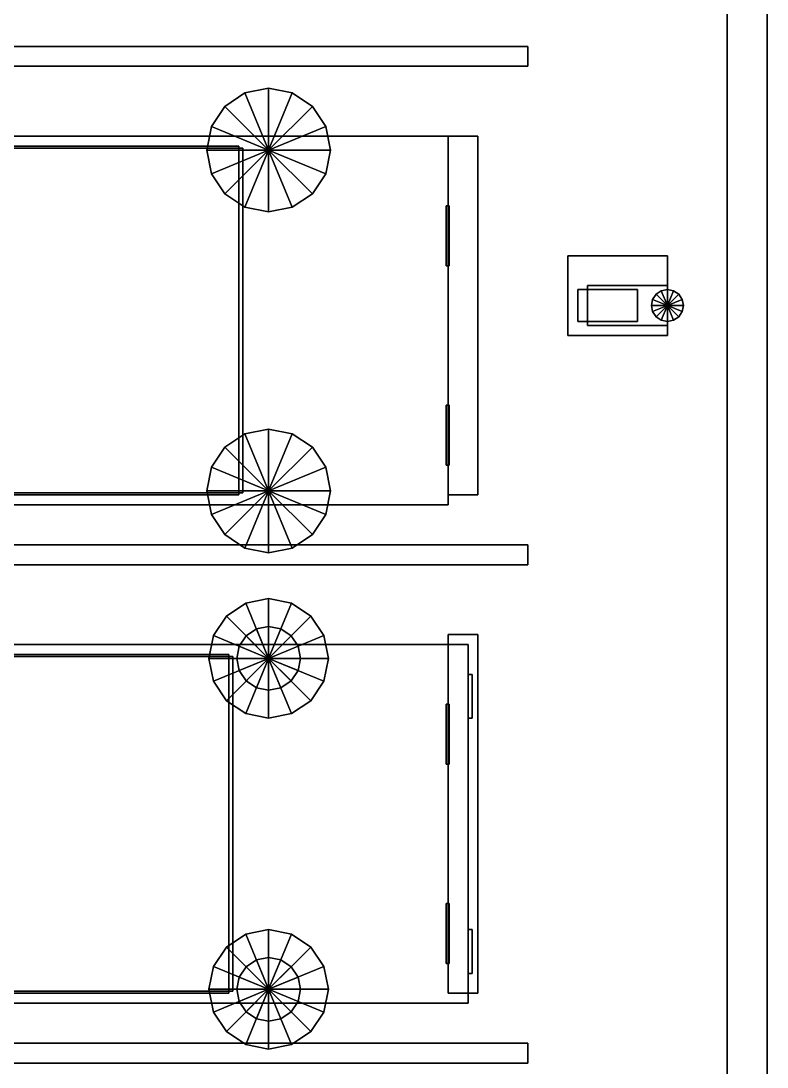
# Model space of a CAD drawing. Header units: millimetres. Extents: x -8000 to 18500, y -500 to 32500.
# Drawn here: x 9258 to 13000, y 13680 to 18928 of the extents above; entities that cross this region are included whole.
import ezdxf

# ---------------------------------------------------------------- set-up
doc = ezdxf.new("R2010")
doc.units = ezdxf.units.MM
for name, color, linetype in [('3D-LIGHTS', 7, 'Continuous'), ('3D-SITE', 7, 'Continuous'), ('3D-VEHICLES', 7, 'Continuous')]:
    doc.layers.add(name, color=color, linetype=linetype)

msp = doc.modelspace()

# ---------------------------------------------------------------- linework, layer by layer
at = {"layer": '3D-LIGHTS', "color": 7}
for points in [[(12050, 17420, 5650), (12050, 17580, 5650), (12350, 17580, 5650), (12350, 17420, 5650)], [(12050, 17580, 5650), (12050, 17580, 5690), (12350, 17580, 5690), (12350, 17580, 5650)], [(12050, 17420, 5650), (12050, 17420, 5690), (12050, 17580, 5690), (12050, 17580, 5650)], [(12050, 17420, 5690), (12350, 17420, 5690), (12350, 17580, 5690), (12050, 17580, 5690)], [(12350, 17420, 5650), (12350, 17580, 5650), (12350, 17580, 5690), (12350, 17420, 5690)], [(12050, 17420, 5650), (12350, 17420, 5650), (12350, 17420, 5690), (12050, 17420, 5690)]]:
    msp.add_3dface(points, dxfattribs=at)
at = {"layer": '3D-SITE', "color": 7}
for points in [[(-3000, 9900, -30), (-3000, 25500, -30), (13000, 25500, -30), (13000, 9900, -30)], [(-3000, 9900), (13000, 9900), (13000, 25500), (-3000, 25500)], [(12800, 9900), (12800, 25500), (13000, 25500), (13000, 9900)], [(12800, 9900), (12800, 9900, 160), (12800, 25500, 160), (12800, 25500)], [(12800, 9900, 160), (13000, 9900, 160), (13000, 25500, 160), (12800, 25500, 160)], [(13000, 9900, -30), (13000, 25500, -30), (13000, 25500), (13000, 9900)], [(13000, 9900), (13000, 25500), (13000, 25500, 160), (13000, 9900, 160)], [(6800, 18700, 2), (6800, 18800, 2), (11800, 18800, 2), (11800, 18700, 2)], [(6800, 18800, 2), (6800, 18800, 10), (11800, 18800, 10), (11800, 18800, 2)], [(6800, 18700, 10), (11800, 18700, 10), (11800, 18800, 10), (6800, 18800, 10)], [(11800, 18700, 2), (11800, 18800, 2), (11800, 18800, 10), (11800, 18700, 10)], [(6800, 18700, 2), (11800, 18700, 2), (11800, 18700, 10), (6800, 18700, 10)], [(11400, 16550), (11400, 18350), (11550, 18350), (11550, 16550)], [(11400, 18350), (11400, 18350, 100), (11550, 18350, 100), (11550, 18350)], [(11400, 16550), (11400, 16550, 100), (11400, 18350, 100), (11400, 18350)], [(11400, 16550, 100), (11550, 16550, 100), (11550, 18350, 100), (11400, 18350, 100)], [(11550, 16550), (11550, 18350), (11550, 18350, 100), (11550, 16550, 100)], [(11390, 17700, 40), (11390, 18000, 40), (11405, 18000, 40), (11405, 17700, 40)], [(11390, 18000, 40), (11390, 18000, 80), (11405, 18000, 80), (11405, 18000, 40)], [(11390, 17700, 40), (11390, 17700, 80), (11390, 18000, 80), (11390, 18000, 40)], [(11390, 17700, 80), (11405, 17700, 80), (11405, 18000, 80), (11390, 18000, 80)], [(11405, 17700, 40), (11405, 18000, 40), (11405, 18000, 80), (11405, 17700, 80)], [(12000, 17350, 5800), (12000, 17750, 5800), (12500, 17750, 5800), (12500, 17350, 5800)], [(12000, 17750, 5800), (12000, 17750, 5820), (12500, 17750, 5820), (12500, 17750, 5800)], [(12000, 17350, 5800), (12000, 17350, 5820), (12000, 17750, 5820), (12000, 17750, 5800)], [(12000, 17350, 5820), (12500, 17350, 5820), (12500, 17750, 5820), (12000, 17750, 5820)], [(12500, 17350, 5800), (12500, 17750, 5800), (12500, 17750, 5820), (12500, 17350, 5820)], [(11390, 17700, 40), (11405, 17700, 40), (11405, 17700, 80), (11390, 17700, 80)], [(12100, 17400, 5700), (12100, 17600, 5700), (12500, 17600, 5700), (12500, 17400, 5700)], [(12100, 17600, 5700), (12100, 17600, 5780), (12500, 17600, 5780), (12500, 17600, 5700)], [(12100, 17400, 5700), (12100, 17400, 5780), (12100, 17600, 5780), (12100, 17600, 5700)], [(12100, 17400, 5780), (12500, 17400, 5780), (12500, 17600, 5780), (12100, 17600, 5780)], [(12500, 17580), (12469.4, 17573.9), (12469.4, 17573.9, 5800), (12500, 17580, 5800)], [(12500, 17500, 5800), (12500, 17580, 5800), (12469.4, 17573.9, 5800), (12500, 17500, 5800)], [(12500, 17500), (12469.4, 17573.9), (12500, 17580), (12500, 17500)], [(12500, 17400, 5700), (12500, 17600, 5700), (12500, 17600, 5780), (12500, 17400, 5780)], [(12530.6, 17573.9), (12500, 17580), (12500, 17580, 5800), (12530.6, 17573.9, 5800)], [(12500, 17500, 5800), (12530.6, 17573.9, 5800), (12500, 17580, 5800), (12500, 17500, 5800)], [(12500, 17500), (12500, 17580), (12530.6, 17573.9), (12500, 17500)], [(12426.1, 17530.6), (12420, 17500), (12420, 17500, 5800), (12426.1, 17530.6, 5800)], [(12500, 17500, 5800), (12426.1, 17530.6, 5800), (12420, 17500, 5800), (12500, 17500, 5800)], [(12500, 17500), (12420, 17500), (12426.1, 17530.6), (12500, 17500)], [(12443.4, 17556.6), (12426.1, 17530.6), (12426.1, 17530.6, 5800), (12443.4, 17556.6, 5800)], [(12500, 17500, 5800), (12443.4, 17556.6, 5800), (12426.1, 17530.6, 5800), (12500, 17500, 5800)], [(12500, 17500), (12426.1, 17530.6), (12443.4, 17556.6), (12500, 17500)], [(12469.4, 17573.9), (12443.4, 17556.6), (12443.4, 17556.6, 5800), (12469.4, 17573.9, 5800)], [(12500, 17500, 5800), (12469.4, 17573.9, 5800), (12443.4, 17556.6, 5800), (12500, 17500, 5800)], [(12500, 17500), (12443.4, 17556.6), (12469.4, 17573.9), (12500, 17500)], [(12500, 17500, 5800), (12556.6, 17556.6, 5800), (12530.6, 17573.9, 5800), (12500, 17500, 5800)], [(12500, 17500), (12530.6, 17573.9), (12556.6, 17556.6), (12500, 17500)], [(12500, 17500, 5800), (12573.9, 17530.6, 5800), (12556.6, 17556.6, 5800), (12500, 17500, 5800)], [(12500, 17500), (12556.6, 17556.6), (12573.9, 17530.6), (12500, 17500)], [(12500, 17500, 5800), (12580, 17500, 5800), (12573.9, 17530.6, 5800), (12500, 17500, 5800)], [(12500, 17500), (12573.9, 17530.6), (12580, 17500), (12500, 17500)], [(12556.6, 17556.6), (12530.6, 17573.9), (12530.6, 17573.9, 5800), (12556.6, 17556.6, 5800)], [(12573.9, 17530.6), (12556.6, 17556.6), (12556.6, 17556.6, 5800), (12573.9, 17530.6, 5800)], [(12580, 17500), (12573.9, 17530.6), (12573.9, 17530.6, 5800), (12580, 17500, 5800)], [(12420, 17500), (12426.1, 17469.4), (12426.1, 17469.4, 5800), (12420, 17500, 5800)], [(12500, 17500, 5800), (12420, 17500, 5800), (12426.1, 17469.4, 5800), (12500, 17500, 5800)], [(12500, 17500), (12426.1, 17469.4), (12420, 17500), (12500, 17500)], [(12500, 17500, 5800), (12426.1, 17469.4, 5800), (12443.4, 17443.4, 5800), (12500, 17500, 5800)], [(12500, 17500), (12443.4, 17443.4), (12426.1, 17469.4), (12500, 17500)], [(12500, 17500, 5800), (12443.4, 17443.4, 5800), (12469.4, 17426.1, 5800), (12500, 17500, 5800)], [(12500, 17500), (12469.4, 17426.1), (12443.4, 17443.4), (12500, 17500)], [(12500, 17500, 5800), (12469.4, 17426.1, 5800), (12500, 17420, 5800), (12500, 17500, 5800)], [(12500, 17500), (12500, 17420), (12469.4, 17426.1), (12500, 17500)], [(12500, 17500, 5800), (12500, 17420, 5800), (12530.6, 17426.1, 5800), (12500, 17500, 5800)], [(12500, 17500), (12530.6, 17426.1), (12500, 17420), (12500, 17500)], [(12500, 17500, 5800), (12530.6, 17426.1, 5800), (12556.6, 17443.4, 5800), (12500, 17500, 5800)], [(12500, 17500), (12556.6, 17443.4), (12530.6, 17426.1), (12500, 17500)], [(12500, 17500, 5800), (12556.6, 17443.4, 5800), (12573.9, 17469.4, 5800), (12500, 17500, 5800)], [(12500, 17500), (12573.9, 17469.4), (12556.6, 17443.4), (12500, 17500)], [(12500, 17500, 5800), (12573.9, 17469.4, 5800), (12580, 17500, 5800), (12500, 17500, 5800)], [(12500, 17500), (12580, 17500), (12573.9, 17469.4), (12500, 17500)], [(12573.9, 17469.4), (12580, 17500), (12580, 17500, 5800), (12573.9, 17469.4, 5800)], [(12426.1, 17469.4), (12443.4, 17443.4), (12443.4, 17443.4, 5800), (12426.1, 17469.4, 5800)], [(12443.4, 17443.4), (12469.4, 17426.1), (12469.4, 17426.1, 5800), (12443.4, 17443.4, 5800)], [(12469.4, 17426.1), (12500, 17420), (12500, 17420, 5800), (12469.4, 17426.1, 5800)], [(12500, 17420), (12530.6, 17426.1), (12530.6, 17426.1, 5800), (12500, 17420, 5800)], [(12530.6, 17426.1), (12556.6, 17443.4), (12556.6, 17443.4, 5800), (12530.6, 17426.1, 5800)], [(12556.6, 17443.4), (12573.9, 17469.4), (12573.9, 17469.4, 5800), (12556.6, 17443.4, 5800)], [(12100, 17400, 5700), (12500, 17400, 5700), (12500, 17400, 5780), (12100, 17400, 5780)], [(12000, 17350, 5800), (12500, 17350, 5800), (12500, 17350, 5820), (12000, 17350, 5820)], [(11390, 16700, 40), (11390, 17000, 40), (11405, 17000, 40), (11405, 16700, 40)], [(11390, 17000, 40), (11390, 17000, 80), (11405, 17000, 80), (11405, 17000, 40)], [(11390, 16700, 40), (11390, 16700, 80), (11390, 17000, 80), (11390, 17000, 40)], [(11390, 16700, 80), (11405, 16700, 80), (11405, 17000, 80), (11390, 17000, 80)], [(11405, 16700, 40), (11405, 17000, 40), (11405, 17000, 80), (11405, 16700, 80)], [(11390, 16700, 40), (11405, 16700, 40), (11405, 16700, 80), (11390, 16700, 80)], [(11400, 16550), (11550, 16550), (11550, 16550, 100), (11400, 16550, 100)], [(6800, 16200, 2), (6800, 16300, 2), (11800, 16300, 2), (11800, 16200, 2)], [(6800, 16300, 2), (6800, 16300, 10), (11800, 16300, 10), (11800, 16300, 2)], [(6800, 16200, 10), (11800, 16200, 10), (11800, 16300, 10), (6800, 16300, 10)], [(11800, 16200, 2), (11800, 16300, 2), (11800, 16300, 10), (11800, 16200, 10)], [(6800, 16200, 2), (11800, 16200, 2), (11800, 16200, 10), (6800, 16200, 10)], [(11400, 14050), (11400, 15850), (11550, 15850), (11550, 14050)], [(11400, 15850), (11400, 15850, 100), (11550, 15850, 100), (11550, 15850)], [(11400, 14050), (11400, 14050, 100), (11400, 15850, 100), (11400, 15850)], [(11400, 14050, 100), (11550, 14050, 100), (11550, 15850, 100), (11400, 15850, 100)], [(11550, 14050), (11550, 15850), (11550, 15850, 100), (11550, 14050, 100)], [(11390, 15200, 40), (11390, 15500, 40), (11405, 15500, 40), (11405, 15200, 40)], [(11390, 15500, 40), (11390, 15500, 80), (11405, 15500, 80), (11405, 15500, 40)], [(11390, 15200, 40), (11390, 15200, 80), (11390, 15500, 80), (11390, 15500, 40)], [(11390, 15200, 80), (11405, 15200, 80), (11405, 15500, 80), (11390, 15500, 80)], [(11405, 15200, 40), (11405, 15500, 40), (11405, 15500, 80), (11405, 15200, 80)], [(11390, 15200, 40), (11405, 15200, 40), (11405, 15200, 80), (11390, 15200, 80)], [(11390, 14200, 40), (11390, 14500, 40), (11405, 14500, 40), (11405, 14200, 40)], [(11390, 14500, 40), (11390, 14500, 80), (11405, 14500, 80), (11405, 14500, 40)], [(11390, 14200, 40), (11390, 14200, 80), (11390, 14500, 80), (11390, 14500, 40)], [(11390, 14200, 80), (11405, 14200, 80), (11405, 14500, 80), (11390, 14500, 80)], [(11405, 14200, 40), (11405, 14500, 40), (11405, 14500, 80), (11405, 14200, 80)], [(11390, 14200, 40), (11405, 14200, 40), (11405, 14200, 80), (11390, 14200, 80)], [(11400, 14050), (11550, 14050), (11550, 14050, 100), (11400, 14050, 100)], [(6800, 13700, 2), (6800, 13800, 2), (11800, 13800, 2), (11800, 13700, 2)], [(6800, 13800, 2), (6800, 13800, 10), (11800, 13800, 10), (11800, 13800, 2)], [(6800, 13700, 10), (11800, 13700, 10), (11800, 13800, 10), (6800, 13800, 10)], [(11800, 13700, 2), (11800, 13800, 2), (11800, 13800, 10), (11800, 13700, 10)], [(6800, 13700, 2), (11800, 13700, 2), (11800, 13700, 10), (6800, 13700, 10)]]:
    msp.add_3dface(points, dxfattribs=at)
at = {"layer": '3D-VEHICLES', "color": 7}
for points in [[(10500, 18590), (10381.4, 18566.4), (10381.4, 18566.4, 210), (10500, 18590, 210)], [(10500, 18280, 210), (10500, 18590, 210), (10381.4, 18566.4, 210), (10500, 18280, 210)], [(10500, 18280), (10381.4, 18566.4), (10500, 18590), (10500, 18280)], [(10618.6, 18566.4), (10500, 18590), (10500, 18590, 210), (10618.6, 18566.4, 210)], [(10500, 18280, 210), (10618.6, 18566.4, 210), (10500, 18590, 210), (10500, 18280, 210)], [(10500, 18280), (10500, 18590), (10618.6, 18566.4), (10500, 18280)], [(10381.4, 18566.4), (10280.8, 18499.2), (10280.8, 18499.2, 210), (10381.4, 18566.4, 210)], [(10500, 18280, 210), (10381.4, 18566.4, 210), (10280.8, 18499.2, 210), (10500, 18280, 210)], [(10500, 18280), (10280.8, 18499.2), (10381.4, 18566.4), (10500, 18280)], [(10500, 18280, 210), (10719.2, 18499.2, 210), (10618.6, 18566.4, 210), (10500, 18280, 210)], [(10500, 18280), (10618.6, 18566.4), (10719.2, 18499.2), (10500, 18280)], [(10719.2, 18499.2), (10618.6, 18566.4), (10618.6, 18566.4, 210), (10719.2, 18499.2, 210)], [(10280.8, 18499.2), (10213.6, 18398.6), (10213.6, 18398.6, 210), (10280.8, 18499.2, 210)], [(10500, 18280, 210), (10280.8, 18499.2, 210), (10213.6, 18398.6, 210), (10500, 18280, 210)], [(10500, 18280), (10213.6, 18398.6), (10280.8, 18499.2), (10500, 18280)], [(10500, 18280, 210), (10786.4, 18398.6, 210), (10719.2, 18499.2, 210), (10500, 18280, 210)], [(10500, 18280), (10719.2, 18499.2), (10786.4, 18398.6), (10500, 18280)], [(10786.4, 18398.6), (10719.2, 18499.2), (10719.2, 18499.2, 210), (10786.4, 18398.6, 210)], [(10213.6, 18398.6), (10190, 18280), (10190, 18280, 210), (10213.6, 18398.6, 210)], [(10500, 18280, 210), (10213.6, 18398.6, 210), (10190, 18280, 210), (10500, 18280, 210)], [(10500, 18280), (10190, 18280), (10213.6, 18398.6), (10500, 18280)], [(10500, 18280, 210), (10810, 18280, 210), (10786.4, 18398.6, 210), (10500, 18280, 210)], [(10500, 18280), (10786.4, 18398.6), (10810, 18280), (10500, 18280)], [(10810, 18280), (10786.4, 18398.6), (10786.4, 18398.6, 210), (10810, 18280, 210)], [(7250, 16500, 190), (7250, 18350, 190), (11400, 18350, 190), (11400, 16500, 190)], [(7250, 18350, 190), (7250, 18350, 890), (11400, 18350, 890), (11400, 18350, 190)], [(7250, 16500, 890), (11400, 16500, 890), (11400, 18350, 890), (7250, 18350, 890)], [(11400, 16500, 190), (11400, 18350, 190), (11400, 18350, 890), (11400, 16500, 890)], [(7880, 16560, 900), (7880, 18290, 900), (10370, 18290, 900), (10370, 16560, 900)], [(7880, 18290, 900), (7880, 18290, 1510), (10370, 18290, 1510), (10370, 18290, 900)], [(7880, 16560, 1510), (10370, 16560, 1510), (10370, 18290, 1510), (7880, 18290, 1510)], [(7900, 16550, 890), (7900, 18300, 890), (10350, 18300, 890), (10350, 16550, 890)], [(7900, 18300, 890), (7900, 18300, 1530), (10350, 18300, 1530), (10350, 18300, 890)], [(7900, 16550, 1530), (10350, 16550, 1530), (10350, 18300, 1530), (7900, 18300, 1530)], [(10190, 18280), (10213.6, 18161.4), (10213.6, 18161.4, 210), (10190, 18280, 210)], [(10500, 18280, 210), (10190, 18280, 210), (10213.6, 18161.4, 210), (10500, 18280, 210)], [(10500, 18280), (10213.6, 18161.4), (10190, 18280), (10500, 18280)], [(10500, 18280, 210), (10213.6, 18161.4, 210), (10280.8, 18060.8, 210), (10500, 18280, 210)], [(10500, 18280), (10280.8, 18060.8), (10213.6, 18161.4), (10500, 18280)], [(10500, 18280, 210), (10280.8, 18060.8, 210), (10381.4, 17993.6, 210), (10500, 18280, 210)], [(10500, 18280), (10381.4, 17993.6), (10280.8, 18060.8), (10500, 18280)], [(10350, 16550, 890), (10350, 18300, 890), (10350, 18300, 1530), (10350, 16550, 1530)], [(10370, 16560, 900), (10370, 18290, 900), (10370, 18290, 1510), (10370, 16560, 1510)], [(10500, 18280, 210), (10381.4, 17993.6, 210), (10500, 17970, 210), (10500, 18280, 210)], [(10500, 18280), (10500, 17970), (10381.4, 17993.6), (10500, 18280)], [(10500, 18280, 210), (10500, 17970, 210), (10618.6, 17993.6, 210), (10500, 18280, 210)], [(10500, 18280), (10618.6, 17993.6), (10500, 17970), (10500, 18280)], [(10500, 18280, 210), (10618.6, 17993.6, 210), (10719.2, 18060.8, 210), (10500, 18280, 210)], [(10500, 18280), (10719.2, 18060.8), (10618.6, 17993.6), (10500, 18280)], [(10500, 18280, 210), (10719.2, 18060.8, 210), (10786.4, 18161.4, 210), (10500, 18280, 210)], [(10500, 18280), (10786.4, 18161.4), (10719.2, 18060.8), (10500, 18280)], [(10500, 18280, 210), (10786.4, 18161.4, 210), (10810, 18280, 210), (10500, 18280, 210)], [(10500, 18280), (10810, 18280), (10786.4, 18161.4), (10500, 18280)], [(10786.4, 18161.4), (10810, 18280), (10810, 18280, 210), (10786.4, 18161.4, 210)], [(10213.6, 18161.4), (10280.8, 18060.8), (10280.8, 18060.8, 210), (10213.6, 18161.4, 210)], [(10719.2, 18060.8), (10786.4, 18161.4), (10786.4, 18161.4, 210), (10719.2, 18060.8, 210)], [(10280.8, 18060.8), (10381.4, 17993.6), (10381.4, 17993.6, 210), (10280.8, 18060.8, 210)], [(10618.6, 17993.6), (10719.2, 18060.8), (10719.2, 18060.8, 210), (10618.6, 17993.6, 210)], [(10381.4, 17993.6), (10500, 17970), (10500, 17970, 210), (10381.4, 17993.6, 210)], [(10500, 17970), (10618.6, 17993.6), (10618.6, 17993.6, 210), (10500, 17970, 210)], [(10381.4, 16856.4), (10280.8, 16789.2), (10280.8, 16789.2, 210), (10381.4, 16856.4, 210)], [(10500, 16570, 210), (10381.4, 16856.4, 210), (10280.8, 16789.2, 210), (10500, 16570, 210)], [(10500, 16570), (10280.8, 16789.2), (10381.4, 16856.4), (10500, 16570)], [(10500, 16880), (10381.4, 16856.4), (10381.4, 16856.4, 210), (10500, 16880, 210)], [(10500, 16570, 210), (10500, 16880, 210), (10381.4, 16856.4, 210), (10500, 16570, 210)], [(10500, 16570), (10381.4, 16856.4), (10500, 16880), (10500, 16570)], [(10618.6, 16856.4), (10500, 16880), (10500, 16880, 210), (10618.6, 16856.4, 210)], [(10500, 16570, 210), (10618.6, 16856.4, 210), (10500, 16880, 210), (10500, 16570, 210)], [(10500, 16570), (10500, 16880), (10618.6, 16856.4), (10500, 16570)], [(10500, 16570, 210), (10719.2, 16789.2, 210), (10618.6, 16856.4, 210), (10500, 16570, 210)], [(10500, 16570), (10618.6, 16856.4), (10719.2, 16789.2), (10500, 16570)], [(10719.2, 16789.2), (10618.6, 16856.4), (10618.6, 16856.4, 210), (10719.2, 16789.2, 210)], [(10280.8, 16789.2), (10213.6, 16688.6), (10213.6, 16688.6, 210), (10280.8, 16789.2, 210)], [(10500, 16570, 210), (10280.8, 16789.2, 210), (10213.6, 16688.6, 210), (10500, 16570, 210)], [(10500, 16570), (10213.6, 16688.6), (10280.8, 16789.2), (10500, 16570)], [(10500, 16570, 210), (10786.4, 16688.6, 210), (10719.2, 16789.2, 210), (10500, 16570, 210)], [(10500, 16570), (10719.2, 16789.2), (10786.4, 16688.6), (10500, 16570)], [(10786.4, 16688.6), (10719.2, 16789.2), (10719.2, 16789.2, 210), (10786.4, 16688.6, 210)], [(10213.6, 16688.6), (10190, 16570), (10190, 16570, 210), (10213.6, 16688.6, 210)], [(10500, 16570, 210), (10213.6, 16688.6, 210), (10190, 16570, 210), (10500, 16570, 210)], [(10500, 16570), (10190, 16570), (10213.6, 16688.6), (10500, 16570)], [(10500, 16570, 210), (10810, 16570, 210), (10786.4, 16688.6, 210), (10500, 16570, 210)], [(10500, 16570), (10786.4, 16688.6), (10810, 16570), (10500, 16570)], [(10810, 16570), (10786.4, 16688.6), (10786.4, 16688.6, 210), (10810, 16570, 210)], [(7880, 16560, 900), (10370, 16560, 900), (10370, 16560, 1510), (7880, 16560, 1510)], [(7900, 16550, 890), (10350, 16550, 890), (10350, 16550, 1530), (7900, 16550, 1530)], [(10190, 16570), (10213.6, 16451.4), (10213.6, 16451.4, 210), (10190, 16570, 210)], [(10500, 16570, 210), (10190, 16570, 210), (10213.6, 16451.4, 210), (10500, 16570, 210)], [(10500, 16570), (10213.6, 16451.4), (10190, 16570), (10500, 16570)], [(10500, 16570, 210), (10213.6, 16451.4, 210), (10280.8, 16350.8, 210), (10500, 16570, 210)], [(10500, 16570), (10280.8, 16350.8), (10213.6, 16451.4), (10500, 16570)], [(10500, 16570, 210), (10280.8, 16350.8, 210), (10381.4, 16283.6, 210), (10500, 16570, 210)], [(10500, 16570), (10381.4, 16283.6), (10280.8, 16350.8), (10500, 16570)], [(10500, 16570, 210), (10381.4, 16283.6, 210), (10500, 16260, 210), (10500, 16570, 210)], [(10500, 16570), (10500, 16260), (10381.4, 16283.6), (10500, 16570)], [(10500, 16570, 210), (10500, 16260, 210), (10618.6, 16283.6, 210), (10500, 16570, 210)], [(10500, 16570), (10618.6, 16283.6), (10500, 16260), (10500, 16570)], [(10500, 16570, 210), (10618.6, 16283.6, 210), (10719.2, 16350.8, 210), (10500, 16570, 210)], [(10500, 16570), (10719.2, 16350.8), (10618.6, 16283.6), (10500, 16570)], [(10500, 16570, 210), (10719.2, 16350.8, 210), (10786.4, 16451.4, 210), (10500, 16570, 210)], [(10500, 16570), (10786.4, 16451.4), (10719.2, 16350.8), (10500, 16570)], [(10500, 16570, 210), (10786.4, 16451.4, 210), (10810, 16570, 210), (10500, 16570, 210)], [(10500, 16570), (10810, 16570), (10786.4, 16451.4), (10500, 16570)], [(10786.4, 16451.4), (10810, 16570), (10810, 16570, 210), (10786.4, 16451.4, 210)], [(7250, 16500, 190), (11400, 16500, 190), (11400, 16500, 890), (7250, 16500, 890)], [(10213.6, 16451.4), (10280.8, 16350.8), (10280.8, 16350.8, 210), (10213.6, 16451.4, 210)], [(10719.2, 16350.8), (10786.4, 16451.4), (10786.4, 16451.4, 210), (10719.2, 16350.8, 210)], [(10280.8, 16350.8), (10381.4, 16283.6), (10381.4, 16283.6, 210), (10280.8, 16350.8, 210)], [(10618.6, 16283.6), (10719.2, 16350.8), (10719.2, 16350.8, 210), (10618.6, 16283.6, 210)], [(10381.4, 16283.6), (10500, 16260), (10500, 16260, 210), (10381.4, 16283.6, 210)], [(10500, 16260), (10618.6, 16283.6), (10618.6, 16283.6, 210), (10500, 16260, 210)], [(10385.2, 16007.2), (10287.9, 15942.1), (10287.9, 15942.1, 200), (10385.2, 16007.2, 200)], [(10500, 15730, 200), (10385.2, 16007.2, 200), (10287.9, 15942.1, 200), (10500, 15730, 200)], [(10500, 15730), (10287.9, 15942.1), (10385.2, 16007.2), (10500, 15730)], [(10500, 16030), (10385.2, 16007.2), (10385.2, 16007.2, 200), (10500, 16030, 200)], [(10500, 15730, 200), (10500, 16030, 200), (10385.2, 16007.2, 200), (10500, 15730, 200)], [(10500, 15730), (10385.2, 16007.2), (10500, 16030), (10500, 15730)], [(10614.8, 16007.2), (10500, 16030), (10500, 16030, 200), (10614.8, 16007.2, 200)], [(10500, 15730, 200), (10614.8, 16007.2, 200), (10500, 16030, 200), (10500, 15730, 200)], [(10500, 15730), (10500, 16030), (10614.8, 16007.2), (10500, 15730)], [(10500, 15730, 200), (10712.1, 15942.1, 200), (10614.8, 16007.2, 200), (10500, 15730, 200)], [(10500, 15730), (10614.8, 16007.2), (10712.1, 15942.1), (10500, 15730)], [(10712.1, 15942.1), (10614.8, 16007.2), (10614.8, 16007.2, 200), (10712.1, 15942.1, 200)], [(10287.9, 15942.1), (10222.8, 15844.8), (10222.8, 15844.8, 200), (10287.9, 15942.1, 200)], [(10500, 15730, 200), (10287.9, 15942.1, 200), (10222.8, 15844.8, 200), (10500, 15730, 200)], [(10500, 15730), (10222.8, 15844.8), (10287.9, 15942.1), (10500, 15730)], [(10500, 15730, 200), (10777.2, 15844.8, 200), (10712.1, 15942.1, 200), (10500, 15730, 200)], [(10500, 15730), (10712.1, 15942.1), (10777.2, 15844.8), (10500, 15730)], [(10777.2, 15844.8), (10712.1, 15942.1), (10712.1, 15942.1, 200), (10777.2, 15844.8, 200)], [(10438.8, 15877.8, 70), (10386.9, 15843.1, 70), (10386.9, 15843.1, 130), (10438.8, 15877.8, 130)], [(10500, 15730, 130), (10438.8, 15877.8, 130), (10386.9, 15843.1, 130), (10500, 15730, 130)], [(10500, 15730, 70), (10386.9, 15843.1, 70), (10438.8, 15877.8, 70), (10500, 15730, 70)], [(10500, 15890, 70), (10438.8, 15877.8, 70), (10438.8, 15877.8, 130), (10500, 15890, 130)], [(10500, 15730, 130), (10500, 15890, 130), (10438.8, 15877.8, 130), (10500, 15730, 130)], [(10500, 15730, 70), (10438.8, 15877.8, 70), (10500, 15890, 70), (10500, 15730, 70)], [(10561.2, 15877.8, 70), (10500, 15890, 70), (10500, 15890, 130), (10561.2, 15877.8, 130)], [(10500, 15730, 130), (10561.2, 15877.8, 130), (10500, 15890, 130), (10500, 15730, 130)], [(10500, 15730, 70), (10500, 15890, 70), (10561.2, 15877.8, 70), (10500, 15730, 70)], [(10500, 15730, 130), (10613.1, 15843.1, 130), (10561.2, 15877.8, 130), (10500, 15730, 130)], [(10500, 15730, 70), (10561.2, 15877.8, 70), (10613.1, 15843.1, 70), (10500, 15730, 70)], [(10613.1, 15843.1, 70), (10561.2, 15877.8, 70), (10561.2, 15877.8, 130), (10613.1, 15843.1, 130)], [(7300, 14000, 180), (7300, 15800, 180), (11500, 15800, 180), (11500, 14000, 180)], [(7300, 15800, 180), (7300, 15800, 780), (11500, 15800, 780), (11500, 15800, 180)], [(7300, 14000, 780), (11500, 14000, 780), (11500, 15800, 780), (7300, 15800, 780)], [(10222.8, 15844.8), (10200, 15730), (10200, 15730, 200), (10222.8, 15844.8, 200)], [(10500, 15730, 200), (10222.8, 15844.8, 200), (10200, 15730, 200), (10500, 15730, 200)], [(10500, 15730), (10200, 15730), (10222.8, 15844.8), (10500, 15730)], [(10386.9, 15843.1, 70), (10352.2, 15791.2, 70), (10352.2, 15791.2, 130), (10386.9, 15843.1, 130)], [(10500, 15730, 130), (10386.9, 15843.1, 130), (10352.2, 15791.2, 130), (10500, 15730, 130)], [(10500, 15730, 70), (10352.2, 15791.2, 70), (10386.9, 15843.1, 70), (10500, 15730, 70)], [(10500, 15730, 200), (10800, 15730, 200), (10777.2, 15844.8, 200), (10500, 15730, 200)], [(10500, 15730), (10777.2, 15844.8), (10800, 15730), (10500, 15730)], [(10500, 15730, 130), (10647.8, 15791.2, 130), (10613.1, 15843.1, 130), (10500, 15730, 130)], [(10500, 15730, 70), (10613.1, 15843.1, 70), (10647.8, 15791.2, 70), (10500, 15730, 70)], [(10647.8, 15791.2, 70), (10613.1, 15843.1, 70), (10613.1, 15843.1, 130), (10647.8, 15791.2, 130)], [(10800, 15730), (10777.2, 15844.8), (10777.2, 15844.8, 200), (10800, 15730, 200)], [(11500, 14000, 180), (11500, 15800, 180), (11500, 15800, 780), (11500, 14000, 780)], [(8100, 14050, 780), (8100, 15750, 780), (10300, 15750, 780), (10300, 14050, 780)], [(8100, 15750, 780), (8100, 15750, 1360), (10300, 15750, 1360), (10300, 15750, 780)], [(8100, 14050, 1360), (10300, 14050, 1360), (10300, 15750, 1360), (8100, 15750, 1360)], [(10300, 14050, 780), (10300, 15750, 780), (10300, 15750, 1360), (10300, 14050, 1360)], [(10352.2, 15791.2, 70), (10340, 15730, 70), (10340, 15730, 130), (10352.2, 15791.2, 130)], [(10500, 15730, 130), (10352.2, 15791.2, 130), (10340, 15730, 130), (10500, 15730, 130)], [(10500, 15730, 70), (10340, 15730, 70), (10352.2, 15791.2, 70), (10500, 15730, 70)], [(10500, 15730, 130), (10660, 15730, 130), (10647.8, 15791.2, 130), (10500, 15730, 130)], [(10500, 15730, 70), (10647.8, 15791.2, 70), (10660, 15730, 70), (10500, 15730, 70)], [(10660, 15730, 70), (10647.8, 15791.2, 70), (10647.8, 15791.2, 130), (10660, 15730, 130)], [(8080, 14060, 790), (8080, 15740, 790), (10320, 15740, 790), (10320, 14060, 790)], [(8080, 15740, 790), (8080, 15740, 1340), (10320, 15740, 1340), (10320, 15740, 790)], [(8080, 14060, 1340), (10320, 14060, 1340), (10320, 15740, 1340), (8080, 15740, 1340)], [(10200, 15730), (10222.8, 15615.2), (10222.8, 15615.2, 200), (10200, 15730, 200)], [(10500, 15730, 200), (10200, 15730, 200), (10222.8, 15615.2, 200), (10500, 15730, 200)], [(10500, 15730), (10222.8, 15615.2), (10200, 15730), (10500, 15730)], [(10500, 15730, 200), (10222.8, 15615.2, 200), (10287.9, 15517.9, 200), (10500, 15730, 200)], [(10500, 15730), (10287.9, 15517.9), (10222.8, 15615.2), (10500, 15730)], [(10500, 15730, 200), (10287.9, 15517.9, 200), (10385.2, 15452.8, 200), (10500, 15730, 200)], [(10500, 15730), (10385.2, 15452.8), (10287.9, 15517.9), (10500, 15730)], [(10320, 14060, 790), (10320, 15740, 790), (10320, 15740, 1340), (10320, 14060, 1340)], [(10340, 15730, 70), (10352.2, 15668.8, 70), (10352.2, 15668.8, 130), (10340, 15730, 130)], [(10500, 15730, 130), (10340, 15730, 130), (10352.2, 15668.8, 130), (10500, 15730, 130)], [(10500, 15730, 70), (10352.2, 15668.8, 70), (10340, 15730, 70), (10500, 15730, 70)], [(10500, 15730, 130), (10352.2, 15668.8, 130), (10386.9, 15616.9, 130), (10500, 15730, 130)], [(10500, 15730, 70), (10386.9, 15616.9, 70), (10352.2, 15668.8, 70), (10500, 15730, 70)], [(10500, 15730, 200), (10385.2, 15452.8, 200), (10500, 15430, 200), (10500, 15730, 200)], [(10500, 15730), (10500, 15430), (10385.2, 15452.8), (10500, 15730)], [(10500, 15730, 130), (10386.9, 15616.9, 130), (10438.8, 15582.2, 130), (10500, 15730, 130)], [(10500, 15730, 70), (10438.8, 15582.2, 70), (10386.9, 15616.9, 70), (10500, 15730, 70)], [(10500, 15730, 130), (10438.8, 15582.2, 130), (10500, 15570, 130), (10500, 15730, 130)], [(10500, 15730, 70), (10500, 15570, 70), (10438.8, 15582.2, 70), (10500, 15730, 70)], [(10500, 15730, 200), (10500, 15430, 200), (10614.8, 15452.8, 200), (10500, 15730, 200)], [(10500, 15730), (10614.8, 15452.8), (10500, 15430), (10500, 15730)], [(10500, 15730, 200), (10614.8, 15452.8, 200), (10712.1, 15517.9, 200), (10500, 15730, 200)], [(10500, 15730), (10712.1, 15517.9), (10614.8, 15452.8), (10500, 15730)], [(10500, 15730, 200), (10712.1, 15517.9, 200), (10777.2, 15615.2, 200), (10500, 15730, 200)], [(10500, 15730), (10777.2, 15615.2), (10712.1, 15517.9), (10500, 15730)], [(10500, 15730, 200), (10777.2, 15615.2, 200), (10800, 15730, 200), (10500, 15730, 200)], [(10500, 15730), (10800, 15730), (10777.2, 15615.2), (10500, 15730)], [(10500, 15730, 130), (10500, 15570, 130), (10561.2, 15582.2, 130), (10500, 15730, 130)], [(10500, 15730, 70), (10561.2, 15582.2, 70), (10500, 15570, 70), (10500, 15730, 70)], [(10500, 15730, 130), (10561.2, 15582.2, 130), (10613.1, 15616.9, 130), (10500, 15730, 130)], [(10500, 15730, 70), (10613.1, 15616.9, 70), (10561.2, 15582.2, 70), (10500, 15730, 70)], [(10500, 15730, 130), (10613.1, 15616.9, 130), (10647.8, 15668.8, 130), (10500, 15730, 130)], [(10500, 15730, 70), (10647.8, 15668.8, 70), (10613.1, 15616.9, 70), (10500, 15730, 70)], [(10500, 15730, 130), (10647.8, 15668.8, 130), (10660, 15730, 130), (10500, 15730, 130)], [(10500, 15730, 70), (10660, 15730, 70), (10647.8, 15668.8, 70), (10500, 15730, 70)], [(10647.8, 15668.8, 70), (10660, 15730, 70), (10660, 15730, 130), (10647.8, 15668.8, 130)], [(10777.2, 15615.2), (10800, 15730), (10800, 15730, 200), (10777.2, 15615.2, 200)], [(10352.2, 15668.8, 70), (10386.9, 15616.9, 70), (10386.9, 15616.9, 130), (10352.2, 15668.8, 130)], [(10613.1, 15616.9, 70), (10647.8, 15668.8, 70), (10647.8, 15668.8, 130), (10613.1, 15616.9, 130)], [(11500, 15430, 400), (11500, 15650, 400), (11520, 15650, 400), (11520, 15430, 400)], [(11500, 15650, 400), (11500, 15650, 490), (11520, 15650, 490), (11520, 15650, 400)], [(11500, 15430, 400), (11500, 15430, 490), (11500, 15650, 490), (11500, 15650, 400)], [(11500, 15430, 490), (11520, 15430, 490), (11520, 15650, 490), (11500, 15650, 490)], [(11520, 15430, 400), (11520, 15650, 400), (11520, 15650, 490), (11520, 15430, 490)], [(10222.8, 15615.2), (10287.9, 15517.9), (10287.9, 15517.9, 200), (10222.8, 15615.2, 200)], [(10386.9, 15616.9, 70), (10438.8, 15582.2, 70), (10438.8, 15582.2, 130), (10386.9, 15616.9, 130)], [(10561.2, 15582.2, 70), (10613.1, 15616.9, 70), (10613.1, 15616.9, 130), (10561.2, 15582.2, 130)], [(10712.1, 15517.9), (10777.2, 15615.2), (10777.2, 15615.2, 200), (10712.1, 15517.9, 200)], [(10438.8, 15582.2, 70), (10500, 15570, 70), (10500, 15570, 130), (10438.8, 15582.2, 130)], [(10500, 15570, 70), (10561.2, 15582.2, 70), (10561.2, 15582.2, 130), (10500, 15570, 130)], [(10287.9, 15517.9), (10385.2, 15452.8), (10385.2, 15452.8, 200), (10287.9, 15517.9, 200)], [(10614.8, 15452.8), (10712.1, 15517.9), (10712.1, 15517.9, 200), (10614.8, 15452.8, 200)], [(10385.2, 15452.8), (10500, 15430), (10500, 15430, 200), (10385.2, 15452.8, 200)], [(10500, 15430), (10614.8, 15452.8), (10614.8, 15452.8, 200), (10500, 15430, 200)], [(11500, 15430, 400), (11520, 15430, 400), (11520, 15430, 490), (11500, 15430, 490)], [(10385.2, 14347.2), (10287.9, 14282.1), (10287.9, 14282.1, 200), (10385.2, 14347.2, 200)], [(10500, 14070, 200), (10385.2, 14347.2, 200), (10287.9, 14282.1, 200), (10500, 14070, 200)], [(10500, 14070), (10287.9, 14282.1), (10385.2, 14347.2), (10500, 14070)], [(10500, 14370), (10385.2, 14347.2), (10385.2, 14347.2, 200), (10500, 14370, 200)], [(10500, 14070, 200), (10500, 14370, 200), (10385.2, 14347.2, 200), (10500, 14070, 200)], [(10500, 14070), (10385.2, 14347.2), (10500, 14370), (10500, 14070)], [(10614.8, 14347.2), (10500, 14370), (10500, 14370, 200), (10614.8, 14347.2, 200)], [(10500, 14070, 200), (10614.8, 14347.2, 200), (10500, 14370, 200), (10500, 14070, 200)], [(10500, 14070), (10500, 14370), (10614.8, 14347.2), (10500, 14070)], [(10500, 14070, 200), (10712.1, 14282.1, 200), (10614.8, 14347.2, 200), (10500, 14070, 200)], [(10500, 14070), (10614.8, 14347.2), (10712.1, 14282.1), (10500, 14070)], [(10712.1, 14282.1), (10614.8, 14347.2), (10614.8, 14347.2, 200), (10712.1, 14282.1, 200)], [(11500, 14150, 400), (11500, 14370, 400), (11520, 14370, 400), (11520, 14150, 400)], [(11500, 14370, 400), (11500, 14370, 490), (11520, 14370, 490), (11520, 14370, 400)], [(11500, 14150, 400), (11500, 14150, 490), (11500, 14370, 490), (11500, 14370, 400)], [(11500, 14150, 490), (11520, 14150, 490), (11520, 14370, 490), (11500, 14370, 490)], [(11520, 14150, 400), (11520, 14370, 400), (11520, 14370, 490), (11520, 14150, 490)], [(10287.9, 14282.1), (10222.8, 14184.8), (10222.8, 14184.8, 200), (10287.9, 14282.1, 200)], [(10500, 14070, 200), (10287.9, 14282.1, 200), (10222.8, 14184.8, 200), (10500, 14070, 200)], [(10500, 14070), (10222.8, 14184.8), (10287.9, 14282.1), (10500, 14070)], [(10500, 14070, 200), (10777.2, 14184.8, 200), (10712.1, 14282.1, 200), (10500, 14070, 200)], [(10500, 14070), (10712.1, 14282.1), (10777.2, 14184.8), (10500, 14070)], [(10777.2, 14184.8), (10712.1, 14282.1), (10712.1, 14282.1, 200), (10777.2, 14184.8, 200)], [(10500, 14230, 70), (10438.8, 14217.8, 70), (10438.8, 14217.8, 130), (10500, 14230, 130)], [(10500, 14070, 130), (10500, 14230, 130), (10438.8, 14217.8, 130), (10500, 14070, 130)], [(10500, 14070, 70), (10438.8, 14217.8, 70), (10500, 14230, 70), (10500, 14070, 70)], [(10561.2, 14217.8, 70), (10500, 14230, 70), (10500, 14230, 130), (10561.2, 14217.8, 130)], [(10500, 14070, 130), (10561.2, 14217.8, 130), (10500, 14230, 130), (10500, 14070, 130)], [(10500, 14070, 70), (10500, 14230, 70), (10561.2, 14217.8, 70), (10500, 14070, 70)], [(10222.8, 14184.8), (10200, 14070), (10200, 14070, 200), (10222.8, 14184.8, 200)], [(10500, 14070, 200), (10222.8, 14184.8, 200), (10200, 14070, 200), (10500, 14070, 200)], [(10500, 14070), (10200, 14070), (10222.8, 14184.8), (10500, 14070)], [(10386.9, 14183.1, 70), (10352.2, 14131.2, 70), (10352.2, 14131.2, 130), (10386.9, 14183.1, 130)], [(10500, 14070, 130), (10386.9, 14183.1, 130), (10352.2, 14131.2, 130), (10500, 14070, 130)], [(10500, 14070, 70), (10352.2, 14131.2, 70), (10386.9, 14183.1, 70), (10500, 14070, 70)], [(10438.8, 14217.8, 70), (10386.9, 14183.1, 70), (10386.9, 14183.1, 130), (10438.8, 14217.8, 130)], [(10500, 14070, 130), (10438.8, 14217.8, 130), (10386.9, 14183.1, 130), (10500, 14070, 130)], [(10500, 14070, 70), (10386.9, 14183.1, 70), (10438.8, 14217.8, 70), (10500, 14070, 70)], [(10500, 14070, 130), (10613.1, 14183.1, 130), (10561.2, 14217.8, 130), (10500, 14070, 130)], [(10500, 14070, 70), (10561.2, 14217.8, 70), (10613.1, 14183.1, 70), (10500, 14070, 70)], [(10500, 14070, 200), (10800, 14070, 200), (10777.2, 14184.8, 200), (10500, 14070, 200)], [(10500, 14070), (10777.2, 14184.8), (10800, 14070), (10500, 14070)], [(10500, 14070, 130), (10647.8, 14131.2, 130), (10613.1, 14183.1, 130), (10500, 14070, 130)], [(10500, 14070, 70), (10613.1, 14183.1, 70), (10647.8, 14131.2, 70), (10500, 14070, 70)], [(10613.1, 14183.1, 70), (10561.2, 14217.8, 70), (10561.2, 14217.8, 130), (10613.1, 14183.1, 130)], [(10647.8, 14131.2, 70), (10613.1, 14183.1, 70), (10613.1, 14183.1, 130), (10647.8, 14131.2, 130)], [(10800, 14070), (10777.2, 14184.8), (10777.2, 14184.8, 200), (10800, 14070, 200)], [(10352.2, 14131.2, 70), (10340, 14070, 70), (10340, 14070, 130), (10352.2, 14131.2, 130)], [(10500, 14070, 130), (10352.2, 14131.2, 130), (10340, 14070, 130), (10500, 14070, 130)], [(10500, 14070, 70), (10340, 14070, 70), (10352.2, 14131.2, 70), (10500, 14070, 70)], [(10500, 14070, 130), (10660, 14070, 130), (10647.8, 14131.2, 130), (10500, 14070, 130)], [(10500, 14070, 70), (10647.8, 14131.2, 70), (10660, 14070, 70), (10500, 14070, 70)], [(10660, 14070, 70), (10647.8, 14131.2, 70), (10647.8, 14131.2, 130), (10660, 14070, 130)], [(11500, 14150, 400), (11520, 14150, 400), (11520, 14150, 490), (11500, 14150, 490)], [(10200, 14070), (10222.8, 13955.2), (10222.8, 13955.2, 200), (10200, 14070, 200)], [(10500, 14070, 200), (10200, 14070, 200), (10222.8, 13955.2, 200), (10500, 14070, 200)], [(10500, 14070), (10222.8, 13955.2), (10200, 14070), (10500, 14070)], [(10500, 14070, 200), (10222.8, 13955.2, 200), (10287.9, 13857.9, 200), (10500, 14070, 200)], [(10500, 14070), (10287.9, 13857.9), (10222.8, 13955.2), (10500, 14070)], [(10500, 14070, 200), (10287.9, 13857.9, 200), (10385.2, 13792.8, 200), (10500, 14070, 200)], [(10500, 14070), (10385.2, 13792.8), (10287.9, 13857.9), (10500, 14070)], [(10340, 14070, 70), (10352.2, 14008.8, 70), (10352.2, 14008.8, 130), (10340, 14070, 130)], [(10500, 14070, 130), (10340, 14070, 130), (10352.2, 14008.8, 130), (10500, 14070, 130)], [(10500, 14070, 70), (10352.2, 14008.8, 70), (10340, 14070, 70), (10500, 14070, 70)], [(10500, 14070, 130), (10352.2, 14008.8, 130), (10386.9, 13956.9, 130), (10500, 14070, 130)], [(10500, 14070, 70), (10386.9, 13956.9, 70), (10352.2, 14008.8, 70), (10500, 14070, 70)], [(10500, 14070, 200), (10385.2, 13792.8, 200), (10500, 13770, 200), (10500, 14070, 200)], [(10500, 14070), (10500, 13770), (10385.2, 13792.8), (10500, 14070)], [(10500, 14070, 130), (10386.9, 13956.9, 130), (10438.8, 13922.2, 130), (10500, 14070, 130)], [(10500, 14070, 70), (10438.8, 13922.2, 70), (10386.9, 13956.9, 70), (10500, 14070, 70)], [(10500, 14070, 130), (10438.8, 13922.2, 130), (10500, 13910, 130), (10500, 14070, 130)], [(10500, 14070, 70), (10500, 13910, 70), (10438.8, 13922.2, 70), (10500, 14070, 70)], [(10500, 14070, 200), (10500, 13770, 200), (10614.8, 13792.8, 200), (10500, 14070, 200)], [(10500, 14070), (10614.8, 13792.8), (10500, 13770), (10500, 14070)], [(10500, 14070, 200), (10614.8, 13792.8, 200), (10712.1, 13857.9, 200), (10500, 14070, 200)], [(10500, 14070), (10712.1, 13857.9), (10614.8, 13792.8), (10500, 14070)], [(10500, 14070, 200), (10712.1, 13857.9, 200), (10777.2, 13955.2, 200), (10500, 14070, 200)], [(10500, 14070), (10777.2, 13955.2), (10712.1, 13857.9), (10500, 14070)], [(10500, 14070, 200), (10777.2, 13955.2, 200), (10800, 14070, 200), (10500, 14070, 200)], [(10500, 14070), (10800, 14070), (10777.2, 13955.2), (10500, 14070)], [(10500, 14070, 130), (10500, 13910, 130), (10561.2, 13922.2, 130), (10500, 14070, 130)], [(10500, 14070, 70), (10561.2, 13922.2, 70), (10500, 13910, 70), (10500, 14070, 70)], [(10500, 14070, 130), (10561.2, 13922.2, 130), (10613.1, 13956.9, 130), (10500, 14070, 130)], [(10500, 14070, 70), (10613.1, 13956.9, 70), (10561.2, 13922.2, 70), (10500, 14070, 70)], [(10500, 14070, 130), (10613.1, 13956.9, 130), (10647.8, 14008.8, 130), (10500, 14070, 130)], [(10500, 14070, 70), (10647.8, 14008.8, 70), (10613.1, 13956.9, 70), (10500, 14070, 70)], [(10500, 14070, 130), (10647.8, 14008.8, 130), (10660, 14070, 130), (10500, 14070, 130)], [(10500, 14070, 70), (10660, 14070, 70), (10647.8, 14008.8, 70), (10500, 14070, 70)], [(10647.8, 14008.8, 70), (10660, 14070, 70), (10660, 14070, 130), (10647.8, 14008.8, 130)], [(10777.2, 13955.2), (10800, 14070), (10800, 14070, 200), (10777.2, 13955.2, 200)], [(8080, 14060, 790), (10320, 14060, 790), (10320, 14060, 1340), (8080, 14060, 1340)], [(8100, 14050, 780), (10300, 14050, 780), (10300, 14050, 1360), (8100, 14050, 1360)], [(7300, 14000, 180), (11500, 14000, 180), (11500, 14000, 780), (7300, 14000, 780)], [(10352.2, 14008.8, 70), (10386.9, 13956.9, 70), (10386.9, 13956.9, 130), (10352.2, 14008.8, 130)], [(10613.1, 13956.9, 70), (10647.8, 14008.8, 70), (10647.8, 14008.8, 130), (10613.1, 13956.9, 130)], [(10222.8, 13955.2), (10287.9, 13857.9), (10287.9, 13857.9, 200), (10222.8, 13955.2, 200)], [(10386.9, 13956.9, 70), (10438.8, 13922.2, 70), (10438.8, 13922.2, 130), (10386.9, 13956.9, 130)], [(10438.8, 13922.2, 70), (10500, 13910, 70), (10500, 13910, 130), (10438.8, 13922.2, 130)], [(10500, 13910, 70), (10561.2, 13922.2, 70), (10561.2, 13922.2, 130), (10500, 13910, 130)], [(10561.2, 13922.2, 70), (10613.1, 13956.9, 70), (10613.1, 13956.9, 130), (10561.2, 13922.2, 130)], [(10712.1, 13857.9), (10777.2, 13955.2), (10777.2, 13955.2, 200), (10712.1, 13857.9, 200)], [(10287.9, 13857.9), (10385.2, 13792.8), (10385.2, 13792.8, 200), (10287.9, 13857.9, 200)], [(10614.8, 13792.8), (10712.1, 13857.9), (10712.1, 13857.9, 200), (10614.8, 13792.8, 200)], [(10385.2, 13792.8), (10500, 13770), (10500, 13770, 200), (10385.2, 13792.8, 200)], [(10500, 13770), (10614.8, 13792.8), (10614.8, 13792.8, 200), (10500, 13770, 200)]]:
    msp.add_3dface(points, dxfattribs=at)

doc.saveas('drawing.dxf')
